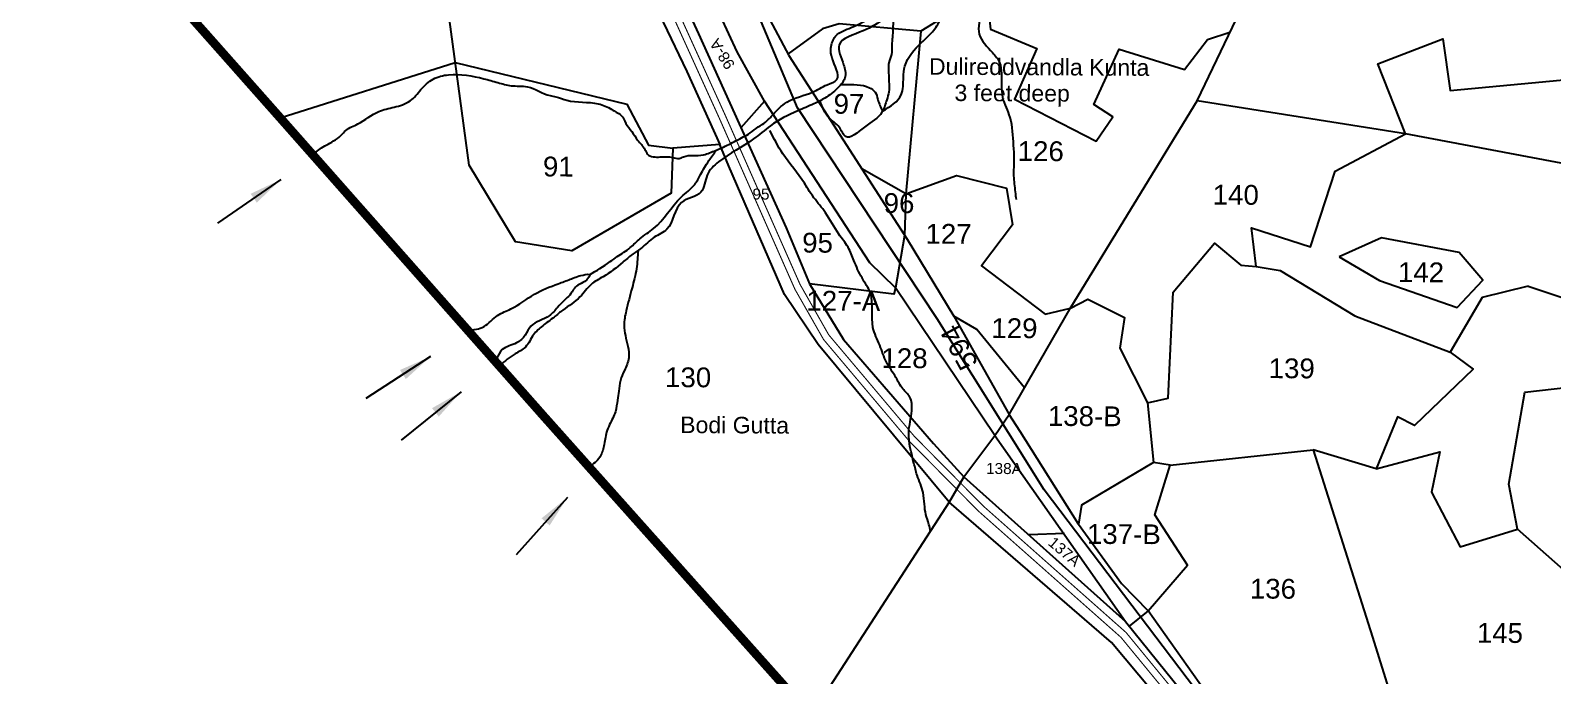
# Model space of a CAD drawing. Header units: feet. Extents: x 177753 to 186270, y 1578848 to 1588126.
# Drawn here: x 178521 to 179911, y 1583902 to 1584492 of the extents above; entities that cross this region are included whole.
import ezdxf
from ezdxf.enums import TextEntityAlignment as Align

# ---------------------------------------------------------------- set-up
doc = ezdxf.new("R2010")
doc.units = ezdxf.units.FT
doc.header["$LTSCALE"] = 15
doc.header["$MEASUREMENT"] = 0
doc.linetypes.add('HIDDEN2', pattern=[0.1875, 0.125, -0.0625])
for name, color, linetype in [('DIMENSION', 7, 'Continuous'), ('PLOT', 7, 'Continuous'), ('PLOT NO', 7, 'Continuous'), ('RAILWAY TRACK', 3, 'Continuous'), ('ROADS', 6, 'HIDDEN2'), ('TANKS-STREAM', 4, 'Continuous'), ('TEXT', 255, 'Continuous')]:
    doc.layers.add(name, color=color, linetype=linetype)
doc.layers.add('VILLAGE BOUNDRY', color=5, linetype='HIDDEN2', lineweight=100)
doc.styles.get("Standard").update_dxf_attribs({"font": 'arial.ttf'})
doc.linetypes.add('TRACKS', pattern='A,0.15,[130,ltypeshp.shx,S=0.25,R=0,X=0,Y=0],0.15', length=0.3)
doc.dimstyles.get("Standard").update_dxf_attribs({"dimtxt": 0.18, "dimasz": 0.18, "dimexe": 0.18, "dimexo": 0.0625, "dimgap": 0.09, "dimtad": 0, "dimtih": 1, "dimtoh": 1, "dimdec": 4, "dimzin": 0, "dimdsep": 46, "dimtxsty": 'Standard', "dimcen": 0.09, "dimadec": 0, "dimazin": 0, "dimtfac": 1, "dimtdec": 4, "dimtofl": 0, "dimtmove": 0, "dimatfit": 3, "dimfxl": 1, "dimtolj": 1, "dimtzin": 0, "dimarcsym": 0})

msp = doc.modelspace()

# ---------------------------------------------------------------- linework, layer by layer
at = {"layer": 'PLOT', "lineweight": -2}
for points in [[(179191.4, 1584427.4), (179166.6, 1584472.3), (179136.1, 1584538.6), (179090.5, 1584662.6), (179060.3, 1584643)], [(179060.3, 1584643), (179131.2, 1584488.7), (179211.3, 1584311.4), (179232.5, 1584260.4), (179263.6, 1584209.4), (179345.8, 1584114.4), (179373.6, 1584084.1), (179360, 1584060.9)], [(179373.6, 1584084.1), (179401.7, 1584121.7), (179414.7, 1584140.9), (179471.6, 1584239.3), (179586.4, 1584427.6), (179665.4, 1584592.5)], [(179360, 1584060.9), (179240.3, 1584204.9), (179209.8, 1584250.7), (179158.9, 1584367.8), (179150.8, 1584387.8), (179107.7, 1584384.2), (179106.3, 1584343.1), (179015.6, 1584290.4), (178964.1, 1584298.8), (178921.8, 1584368.8), (178903.7, 1584502), (178912.8, 1584573.7), (179077.4, 1584544.9), (179120.6, 1584454.5), (179150.8, 1584387.8)], [(179353, 1584580.3), (179371.7, 1584576.8), (179393.7, 1584528.1), (179334.3, 1584491.1), (179259.6, 1584497.8), (179244.3, 1584493.5), (179213, 1584470.4)], [(179166.2, 1584558.7), (179213.7, 1584469.1), (179321.6, 1584301), (179364.2, 1584230.9), (179414.7, 1584140.9)], [(179393.7, 1584528.1), (179397.7, 1584493.1), (179440.1, 1584475.4), (179419.7, 1584429), (179494.2, 1584390.7), (179509.6, 1584412.8), (179492.1, 1584424.3), (179515.3, 1584474.7), (179575.1, 1584456.2), (179596.1, 1584483.7), (179616.4, 1584490.3)], [(179334.3, 1584491.1), (179320.6, 1584342.6), (179280.3, 1584365.3)], [(179776.8, 1584397.5), (179751.5, 1584461.5), (179810.9, 1584484.2), (179817.6, 1584437), (180047.7, 1584458.5), (180054.1, 1584373.2), (180110.4, 1584388.3), (180185.2, 1584330.6), (180030.4, 1584349.6), (179776.8, 1584397.5)], [(178749.1, 1584412.1), (178909.1, 1584462.6), (179065.7, 1584424.4), (179085.4, 1584387.1), (179107.7, 1584384.2)], [(179311, 1584256.8), (179287.5, 1584279.6), (179191.4, 1584427.4), (179169.9, 1584403)], [(179541.3, 1584151.6), (179560.1, 1584155.7), (179564.6, 1584252.7), (179602.5, 1584297.6), (179626.3, 1584277.4), (179640.5, 1584276.3), (179636.2, 1584311.6), (179689.9, 1584294), (179712.4, 1584363.4), (179776.8, 1584397.5), (179586.4, 1584427.6)], [(179320.6, 1584342.6), (179366.7, 1584359.3), (179412.5, 1584347.9), (179417.8, 1584314.2), (179389.7, 1584276.7), (179447.7, 1584232.5), (179470.9, 1584238.1), (179486.6, 1584246.3), (179520.2, 1584229.7), (179515.9, 1584201.5), (179541.3, 1584151.6), (179546.8, 1584097.1), (179480.8, 1584058.1), (179478.1, 1584040.6), (179425, 1584125.5), (179414.7, 1584140.9)], [(179320.6, 1584342.6), (179319.3, 1584304.5), (179311, 1584256.8)], [(179888.8, 1584258.2), (180023, 1584213.5), (180081.8, 1584253.8), (180086.8, 1584309.3), (180140.6, 1584293.8), (180171.8, 1584249.3), (180130.7, 1584227.6), (180159.8, 1584195.2), (180193.2, 1584205.6), (180264.3, 1584310.6), (180185.2, 1584330.6)], [(179716.2, 1584285), (179752.9, 1584263.5), (179823.8, 1584238.8), (179847.4, 1584263.8), (179825.8, 1584288.9), (179754.9, 1584302.5), (179716.2, 1584285)], [(179640.5, 1584276.3), (179662.4, 1584272.4), (179730.5, 1584231.1), (179817.6, 1584197.9), (179838.7, 1584182.3), (179785.1, 1584130.9), (179769.6, 1584138.9), (179749.9, 1584091.2), (179692.4, 1584108.7)], [(179401.7, 1584121.7), (179311, 1584256.8), (179309.6, 1584251), (179232.5, 1584260.4)], [(179888.8, 1584258.2), (179846.9, 1584247.9), (179817.6, 1584197.9)], [(179428.8, 1584165.2), (179385.2, 1584218.7), (179364.2, 1584230.9)], [(179749.9, 1584091.2), (179808, 1584106.8), (179800.4, 1584070), (179826.6, 1584019.9), (179879, 1584036.2), (179871.1, 1584077.4), (179885.6, 1584161.3), (180022.3, 1584176.8)], [(180022.3, 1584176.8), (180043.6, 1584171.1), (180104.1, 1584142.9), (180098.3, 1584024.8), (180257.2, 1584069.6), (180297.5, 1583949.8), (180248.1, 1583936.7), (180176, 1583869.3), (180147.4, 1583865.7), (180135.1, 1583884.1), (180036.5, 1583896.9), (179879, 1584036.2)], [(179401.7, 1584121.7), (179521.1, 1583951.8)], [(179561.8, 1584094.7), (179692.4, 1584108.7), (179746.7, 1583937.4), (179771.4, 1583858.3), (179750.3, 1583844.6), (179598.8, 1583881), (179541.7, 1583961.4)], [(179541.7, 1583961.4), (179577.7, 1584003.3), (179548, 1584049.1), (179561.8, 1584094.7), (179546.8, 1584097.1)], [(179373.6, 1584084.1), (179521.1, 1583951.8), (179730.8, 1583691.7)], [(179558.2, 1583873), (179508.2, 1583932.7), (179360, 1584060.9), (179233.8, 1583865.6), (179319.7, 1583840.3), (179410.7, 1583820.1), (179430.6, 1583782.8), (179404.3, 1583741.6), (179287.4, 1583714.9), (179240.8, 1583754.9), (179171.1, 1583687.1), (179109.7, 1583707.3)], [(179478.1, 1584040.6), (179517.4, 1583986.4), (179541.7, 1583961.4), (179524.5, 1583947.6)]]:
    msp.add_lwpolyline(points, dxfattribs=at)
at = {"layer": 'PLOT NO', "lineweight": -2}
msp.add_lwpolyline([(179465.5, 1584032.2), (179432.9, 1584030.8)], dxfattribs=at)
at = {"layer": 'RAILWAY TRACK', "color": 239, "linetype": 'TRACKS', "lineweight": -2, "ltscale": 4}
msp.add_lwpolyline([(179613.6, 1583851.9), (179446.7, 1584072.1), (179349, 1584228.3), (179221.6, 1584421.1), (179008.7, 1584927.6), (178880.6, 1585234.8), (178818.3, 1585382.5), (178697.7, 1585728.9), (178609.4, 1585950.5), (178581.8, 1586030), (178463.9, 1586169.4), (178319.3, 1586308.4)], dxfattribs=at)
at = {"layer": 'ROADS', "lineweight": -2, "ltscale": 10, "const_width": 1}
for points in [[(179611.2, 1583822.5), (179516.9, 1583937.3), (179386.6, 1584052.8), (179323.7, 1584116.5), (179245.4, 1584209.4), (179219.2, 1584255.4), (179150.4, 1584411.2), (179029.3, 1584678), (178935.7, 1584881), (178859.2, 1585035.6), (178792.8, 1585147.5), (178740.7, 1585263.6), (178665.5, 1585514.5), (178617.8, 1585675.3), (178558.5, 1585910.8), (178519.2, 1585996.7), (178490.1, 1586053.2), (178433.5, 1586136.1), (178302.9, 1586265)], [(179615.9, 1583826.8), (179521.6, 1583941.7), (179391.3, 1584057.2), (179328.4, 1584120.8), (179250.1, 1584213.7), (179223.9, 1584259.8), (179155.1, 1584415.5), (179034, 1584682.3), (178940.4, 1584885.3), (178863.9, 1585039.9), (178797.5, 1585151.9), (178745.4, 1585267.9), (178670.2, 1585518.8), (178622.5, 1585679.7), (178563.2, 1585915.1), (178523.9, 1586001.1), (178494.9, 1586057.5), (178438.2, 1586140.4), (178307.6, 1586269.3)]]:
    msp.add_lwpolyline(points, dxfattribs=at)
at = {"layer": 'TANKS-STREAM', "lineweight": -2}
for points in [[(178781, 1584379.8), (178785.7, 1584383.8), (178791.3, 1584387.2), (178797.9, 1584390.9), (178804.7, 1584395.9), (178809.1, 1584400.5), (178820.1, 1584406.4), (178839.2, 1584417.8), (178853.2, 1584421.8), (178867.9, 1584427.6), (178877.7, 1584437.8), (178888.9, 1584447.4), (178903, 1584451.4), (178935.1, 1584447.8), (178947.9, 1584444.3), (178960, 1584441.4), (178975, 1584440.4), (178995.7, 1584432.3), (179000.9, 1584431.3), (179010.9, 1584428.1), (179039.6, 1584424.9), (179052, 1584419.8), (179056.1, 1584417.3), (179060.7, 1584414.2), (179064.8, 1584407), (179070.3, 1584399.5), (179075.6, 1584391.6), (179082.1, 1584383.2), (179084.6, 1584378.8), (179096.1, 1584376.3), (179107.4, 1584375.9), (179113.5, 1584374.9), (179117.6, 1584376.5), (179126, 1584377.7), (179135.7, 1584378.2), (179141.3, 1584380.1), (179152.2, 1584384.5), (179165.6, 1584391.2), (179178.2, 1584398.2), (179185.8, 1584403.7), (179192.4, 1584408.2), (179199.3, 1584415.2), (179204.8, 1584420.8), (179211.7, 1584426.3), (179235.3, 1584435.5), (179248.8, 1584442.3), (179257.4, 1584447.1), (179253.1, 1584466.7), (179252.1, 1584475.7), (179256.4, 1584486.7), (179270.7, 1584494.6), (179297.1, 1584508), (179308.9, 1584514.9), (179321.2, 1584534.2), (179332.4, 1584548.8), (179345.3, 1584558.6), (179352.4, 1584564.6), (179365.6, 1584566.6), (179377.7, 1584568.9), (179386.6, 1584574), (179415.1, 1584602.4), (179426.2, 1584617.6), (179434.7, 1584623.5), (179444.1, 1584638.1), (179456.4, 1584647.6), (179473.9, 1584655.3), (179486.2, 1584661.1), (179503.9, 1584661.5), (179515.6, 1584659.6), (179529.5, 1584661), (179543.9, 1584666.6), (179579.6, 1584686.6), (179591.4, 1584692.9), (179613.4, 1584700.6), (179629.4, 1584712.5), (179641.2, 1584724.2), (179671, 1584743.6), (179682.2, 1584739.9), (179684.9, 1584737.2), (179684.6, 1584731.8), (179660.8, 1584717.7), (179645.1, 1584707), (179633.3, 1584696.8), (179611.1, 1584680.3), (179598.1, 1584674), (179577, 1584665.8), (179560.5, 1584657.5), (179533.8, 1584656.4), (179510.8, 1584654.6), (179506.9, 1584661.4)], [(179514.5, 1584652.8), (179510.8, 1584654.5), (179496.3, 1584654.9), (179457.3, 1584633.6), (179449.4, 1584627.7), (179438.8, 1584619.7), (179429.2, 1584604.4), (179407.2, 1584575), (179400.3, 1584568.4), (179379.7, 1584559.1), (179365.4, 1584556.9), (179360.6, 1584556.9), (179347.3, 1584549.9), (179340.2, 1584545.5), (179330.6, 1584536.3), (179316, 1584515.3), (179301, 1584502.9), (179281.6, 1584491.5), (179259.6, 1584478.7), (179263.7, 1584460.6), (179265.1, 1584449.8), (179258.2, 1584439.1), (179246.6, 1584430.1), (179236.6, 1584424.8), (179221.8, 1584418.5), (179196.8, 1584404.7), (179181.5, 1584392.8), (179149.5, 1584371.8), (179139.1, 1584359.6), (179133.4, 1584344.2), (179115.7, 1584334.8), (179102.4, 1584310.2), (179090.8, 1584302.9), (179078.5, 1584292.7), (179070.4, 1584286.9), (179062.1, 1584280.1), (179044, 1584266.8), (179033.2, 1584259.8), (179022.9, 1584248.3), (179007.4, 1584236.4), (178999.3, 1584229.9), (178988.9, 1584222.1), (178980.6, 1584213.8), (178973.1, 1584202.6), (178963.8, 1584196.3), (178949.8, 1584186.1)], [(179299.2, 1584418.1), (179316.3, 1584433.2), (179318.3, 1584448.9), (179319.6, 1584459.3), (179334.9, 1584480.9), (179344.8, 1584490.6), (179351.8, 1584502), (179355, 1584516.8), (179357, 1584524.1), (179378.2, 1584537.9), (179392.7, 1584536.4), (179400.4, 1584539), (179411.8, 1584559.1), (179417.4, 1584568.9), (179421.4, 1584574.7), (179427.5, 1584586.6), (179427.5, 1584601.4)], [(179382.8, 1584537.5), (179382.4, 1584531.3), (179386.9, 1584519.3), (179389.1, 1584510.8), (179387.4, 1584498.7), (179387.6, 1584488.4), (179399.7, 1584471.7), (179406, 1584462.6), (179407.8, 1584442.1), (179408.9, 1584430.6), (179415.4, 1584412.4), (179418.6, 1584387), (179419.2, 1584374.2), (179418.9, 1584359), (179419.5, 1584351.7), (179421.2, 1584337.3)], [(179310.1, 1584509.7), (179308.6, 1584493.4), (179308.3, 1584485.6), (179307.7, 1584478.6), (179307.4, 1584469.9), (179304.9, 1584462.4), (179304.6, 1584455.9), (179305.1, 1584445.3), (179305, 1584435.6), (179303.1, 1584428.6), (179298.7, 1584417.2), (179282.7, 1584403.5), (179265.5, 1584394.9), (179259.6, 1584403.5), (179250.5, 1584411.9), (179242.1, 1584427.5)], [(179261.4, 1584442.6), (179264.1, 1584442.5), (179287.4, 1584439.6), (179292.4, 1584435.6), (179294.9, 1584428.7), (179299.2, 1584418.1)], [(179343.2, 1584033.9), (179341.6, 1584040.5), (179338.8, 1584049.6), (179337.5, 1584058.9), (179336.3, 1584069.5), (179330.8, 1584085.4), (179327.9, 1584096.4), (179323.2, 1584124.4), (179325.9, 1584144.4), (179324.1, 1584156.8), (179317.7, 1584164.5), (179311.4, 1584174.8), (179302.9, 1584188.8), (179296.6, 1584204.2), (179290.5, 1584220.5), (179288.1, 1584251.8), (179280.5, 1584265.7), (179273.1, 1584281.7), (179267.7, 1584293.8), (179259.3, 1584305.7), (179247.1, 1584325.3), (179236.6, 1584339), (179231.2, 1584346.8), (179227.9, 1584352.2), (179208.2, 1584379.1), (179196.3, 1584400.6)], [(179031.7, 1584268.6), (179050.5, 1584280.6), (179057, 1584285.2), (179068.9, 1584293.4), (179077.7, 1584301.6), (179090.1, 1584310.8), (179115.3, 1584339.5), (179127.7, 1584351.2), (179133.1, 1584360.1), (179140.6, 1584372.9), (179147.4, 1584382.4)], [(179076, 1584290.8), (179074.5, 1584274.1), (179070.5, 1584256.6), (179065.1, 1584235.6), (179063.2, 1584222.4), (179066.6, 1584203.5), (179067.5, 1584192.6), (179063.5, 1584181.2), (179059.9, 1584172), (179058.5, 1584162.3), (179057.2, 1584154), (179055.3, 1584143.5), (179050, 1584131.7), (179047.3, 1584124.7), (179044.6, 1584112), (179041.1, 1584101.9), (179031.1, 1584093)], [(178920.7, 1584217.6), (178935.3, 1584221.4), (178947.6, 1584231.4), (178959.9, 1584237.4), (178981.3, 1584250.8), (179003.1, 1584260.4), (179013.9, 1584264.5), (179025.7, 1584268.4), (179031.8, 1584268.4), (179029.1, 1584264), (179022.2, 1584259.8), (179017.8, 1584256.2), (179013.6, 1584250.1), (179008.9, 1584245.5), (179002.5, 1584238.7), (178994.9, 1584231.1), (178978.1, 1584221.5), (178972.9, 1584213.3), (178965.1, 1584206.3), (178952, 1584200.2), (178946.7, 1584192)], [(180733, 1583936.8), (180721.7, 1583923.4), (180718.4, 1583911.9), (180714.1, 1583897.6), (180701.6, 1583876), (180694.1, 1583863.1), (180684.6, 1583845.7), (180670.7, 1583845.4), (180659, 1583834.4), (180636, 1583832), (180592.5, 1583849.4), (180565.3, 1583861.5), (180544.1, 1583871.3), (180522.9, 1583874.2), (180491.7, 1583878.3), (180417.5, 1583888.9), (180399.4, 1583894.5), (180367.8, 1583903.1), (180339.3, 1583908.7), (180323.5, 1583913.2), (180302.1, 1583907.3), (180283.4, 1583902.6), (180264.9, 1583895.6), (180249.6, 1583887.3), (180228.3, 1583882.8), (180187.3, 1583864.3), (180169.8, 1583858.5), (180151.3, 1583856.4), (180123.8, 1583849.6), (180116.1, 1583851.9), (180080.1, 1583842.9), (180059, 1583843.2), (180047, 1583845.3), (180007.6, 1583847.8), (179863.5, 1583836.1), (179845.9, 1583837.9), (179833.4, 1583840), (179823.1, 1583840.6), (179814.5, 1583830.7), (179813.1, 1583823.9), (179810.5, 1583818.5), (179802.7, 1583808), (179778, 1583775.3), (179772.3, 1583764.5), (179767.9, 1583752.9), (179760.8, 1583739.3), (179755.9, 1583730.5), (179746.2, 1583721), (179741.2, 1583710.1), (179735.5, 1583701.6), (179704.4, 1583675.3), (179679.4, 1583683.8), (179668.5, 1583683.2), (179656.7, 1583682.6), (179644.1, 1583685.2), (179639.2, 1583683), (179634.2, 1583668.7), (179629.8, 1583662.4), (179619.1, 1583651.6), (179612.2, 1583642.7), (179600.1, 1583641.3), (179585.7, 1583640.9), (179576.5, 1583636.2), (179565.6, 1583634.5), (179538.4, 1583636.5), (179523.4, 1583637.1), (179517.2, 1583637.4), (179504.3, 1583641.7), (179486.9, 1583641.2), (179476.2, 1583641), (179467, 1583642.8), (179451.4, 1583635.6), (179438.2, 1583633.7), (179432.3, 1583632.3), (179429.3, 1583626.1), (179427.2, 1583618.9), (179423.4, 1583612.9), (179419.5, 1583606.3), (179398.8, 1583591), (179395.7, 1583585.9), (179392.6, 1583581.2), (179387, 1583575.7), (179373.4, 1583573.1), (179357.4, 1583564), (179351.5, 1583559.1), (179334.1, 1583551.5), (179331.9, 1583544.3), (179328.6, 1583536.7), (179328.4, 1583532.7), (179323.5, 1583523.7), (179314.8, 1583519.1), (179297.3, 1583502.8), (179289, 1583490.5), (179286.5, 1583485.1), (179282.7, 1583479.5), (179279.1, 1583467.3), (179272.8, 1583457.1), (179265.8, 1583446.9), (179253.4, 1583429.5), (179243.2, 1583410.6), (179237.2, 1583408.1), (179226.9, 1583401.9), (179221.6, 1583398.2), (179214.4, 1583394.3), (179202.9, 1583384.4)]]:
    msp.add_spline(points, degree=3, dxfattribs=at)
at = {"layer": 'VILLAGE BOUNDRY', "lineweight": -2, "ltscale": 15, "const_width": 8}
msp.add_lwpolyline([(179233.8, 1583865.6), (178989.7, 1584139.5), (178810.9, 1584342), (178749.1, 1584412.1), (178635.3, 1584540.7), (178589.2, 1584690.8), (178299.9, 1584734.3), (178216.6, 1584869.9), (178091.3, 1585053.4), (178068.3, 1585088.6), (177974.2, 1585213.2)], dxfattribs=at)

# ---------------------------------------------------------------- texts
at = {"layer": 'DIMENSION', "lineweight": -2}
for s, rotation, p in [('97', 359.6844, (179268.6, 1584424.8)), ('126', 359.6844, (179443.7, 1584381.6)), ('91', 359.6844, (179003.2, 1584367.5)), ('140', 359.6844, (179621.8, 1584341.7)), ('96', 359.6844, (179314.3, 1584334.1)), ('95', 359.6844, (179239.9, 1584297.9)), ('127', 359.6844, (179359.5, 1584306)), ('142', 359.6844, (179790.9, 1584270.9)), ('127-A', 359.6844, (179263.4, 1584244.8)), ('594', 118.3897, (179369.1, 1584202.2)), ('129', 359.6844, (179419.7, 1584219.8)), ('128', 359.6844, (179319.3, 1584192.4)), ('130', 359.6844, (179121.7, 1584174.9)), ('139', 359.6844, (179672.9, 1584183.1)), ('138-B', 359.6844, (179483.9, 1584139.4)), ('137-B', 359.6844, (179519.6, 1584031.6)), ('136', 359.6844, (179655.7, 1583981.7)), ('145', 359.6844, (179863, 1583941.3))]:
    msp.add_text(s, height=18.08, rotation=rotation, dxfattribs=at).set_placement(p, align=Align.MIDDLE_CENTER)
at = {"layer": 'TEXT', "lineweight": -2}
for s, height, rotation, p in [('98-A', 10.04, 122.1335, (179164.9, 1584460.4)), ('Dulireddvandla Kunta', 15.065, 359.6844, (179341.6, 1584451.5)), ('3 feet deep', 15.065, 359.6844, (179364.9, 1584427.4)), ('95', 10.04, 359.6844, (179180.4, 1584337.4)), ('Bodi Gutta', 15.06, 359.6844, (179114.4, 1584124)), ('138A', 10.04, 359.6844, (179393.7, 1584086.6)), ('137A', 10.04, 319.6808, (179449.6, 1584022.4))]:
    msp.add_text(s, height=height, rotation=rotation, dxfattribs=at).set_placement(p)

# ---------------------------------------------------------------- leaders
at = {"layer": 'PLOT NO', "color": 5, "lineweight": -2}
for points in [[(178749.7, 1584355.6), (178691.8, 1584315.7)], [(178886.4, 1584193.8), (178827.5, 1584155.5)], [(178914.3, 1584161.7), (178859.6, 1584117.6)], [(179011.5, 1584065.2), (178964.8, 1584012.7)]]:
    msp.add_leader(points, dimstyle='Standard', override={"dimasz": 30, "dimgap": 0.09, "dimtad": 0, "dimzin": 2}, dxfattribs=at)

doc.saveas('drawing.dxf')
